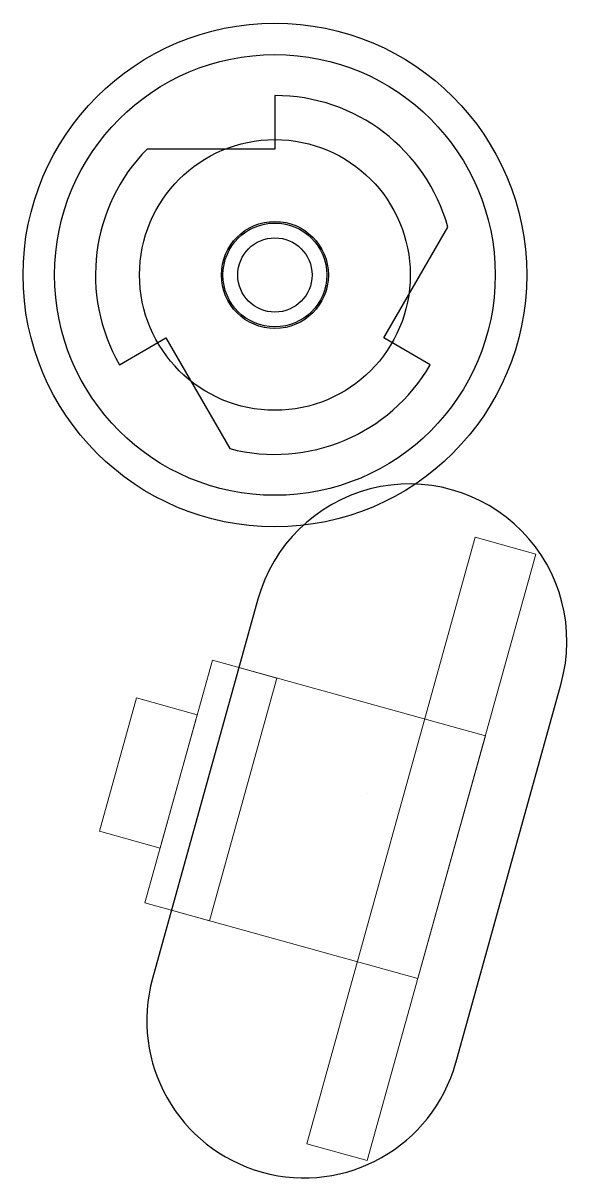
# Model space of a CAD drawing. Extents: x 2.62 to 3.48, y 25.02 to 26.86.
import ezdxf

# ---------------------------------------------------------------- set-up
doc = ezdxf.new("R2010")
doc.units = 0
doc.header["$LTSCALE"] = 5
doc.header["$MEASUREMENT"] = 0
for name, color, linetype in [('Z0_BOTCOMP', 4, 'Continuous'), ('Z0_CUT500', 4, 'Continuous'), ('Z0_RUBBER', 4, 'Continuous'), ('Z0_TOPCOMP', 6, 'Continuous')]:
    doc.layers.add(name, color=color, linetype=linetype)

msp = doc.modelspace()

# ---------------------------------------------------------------- linework, layer by layer
at = {"layer": 'Z0_BOTCOMP', "color": 4, "linetype": 'Continuous', "lineweight": 25}
for p, q in [((3.0204, 26.743), (3.0204, 26.658)), ((3.0204, 26.658), (2.8174, 26.658)), ((3.1936, 26.358), (3.2951, 26.5339)), ((2.7736, 26.3155), (2.8472, 26.358)), ((2.8472, 26.358), (2.9487, 26.1822)), ((3.2672, 26.3155), (3.1936, 26.358))]:
    msp.add_line(p, q, dxfattribs=at)
for radius in [0.085, 0.059]:
    msp.add_circle((3.0204, 26.458), radius, dxfattribs=at)
for start, end in [(15.4321, 90), (135.4321, -150), (-104.5679, -30)]:
    msp.add_arc((3.0204, 26.458), 0.285, start, end, dxfattribs=at)
at = {"layer": 'Z0_CUT500', "color": 5, "linetype": 'Continuous', "lineweight": 25}
for p, q in [((2.9934, 25.943), (2.826, 25.3408)), ((3.3078, 25.2069), (3.4751, 25.8091))]:
    msp.add_line(p, q, dxfattribs=at)
msp.add_circle((3.0204, 26.458), 0.0825, dxfattribs=at)
for centre, start, end in [((3.2342, 25.8761), -15.5294, 164.4706), ((3.0669, 25.2739), 164.4706, -15.5294)]:
    msp.add_arc(centre, 0.25, start, end, dxfattribs=at)
at = {"layer": 'Z0_RUBBER', "color": 2, "linetype": 'Continuous', "lineweight": 25}
for radius in [0.4, 0.215]:
    msp.add_circle((3.0204, 26.458), radius, dxfattribs=at)
at = {"layer": 'Z0_TOPCOMP', "color": 6, "linetype": 'Continuous', "lineweight": 5}
for p, q in [((3.3012, 26.1169), (3.3012, 26.1169)), ((3.0709, 25.0781), (3.3386, 26.0416)), ((3.3386, 26.0416), (3.435, 26.0148)), ((3.435, 26.0148), (3.1672, 25.0513)), ((2.9211, 25.8463), (2.814, 25.4609)), ((3.3547, 25.7258), (2.9211, 25.8463)), ((2.9632, 25.8346), (2.8561, 25.4492)), ((3.0235, 25.8178), (2.9632, 25.8346)), ((2.9164, 25.4324), (3.0235, 25.8178)), ((2.8006, 25.7863), (2.7417, 25.5744)), ((2.897, 25.7595), (2.8006, 25.7863)), ((2.8381, 25.5476), (2.897, 25.7595)), ((3.2476, 25.3404), (3.3547, 25.7258)), ((3.1673, 25.6351), (3.1673, 25.6351)), ((2.7417, 25.5744), (2.8381, 25.5476)), ((2.814, 25.4609), (3.2476, 25.3404)), ((2.8561, 25.4492), (2.9164, 25.4324)), ((3.1672, 25.0513), (3.0709, 25.0781)), ((3, 25.033), (3, 25.033)), ((3, 25.033), (3, 25.033))]:
    msp.add_line(p, q, dxfattribs=at)
at = {"layer": 'Z0_TOPCOMP', "color": 6, "linetype": 'Continuous', "lineweight": 25}
msp.add_circle((3.0204, 26.458), 0.35, dxfattribs=at)

doc.saveas('drawing.dxf')
